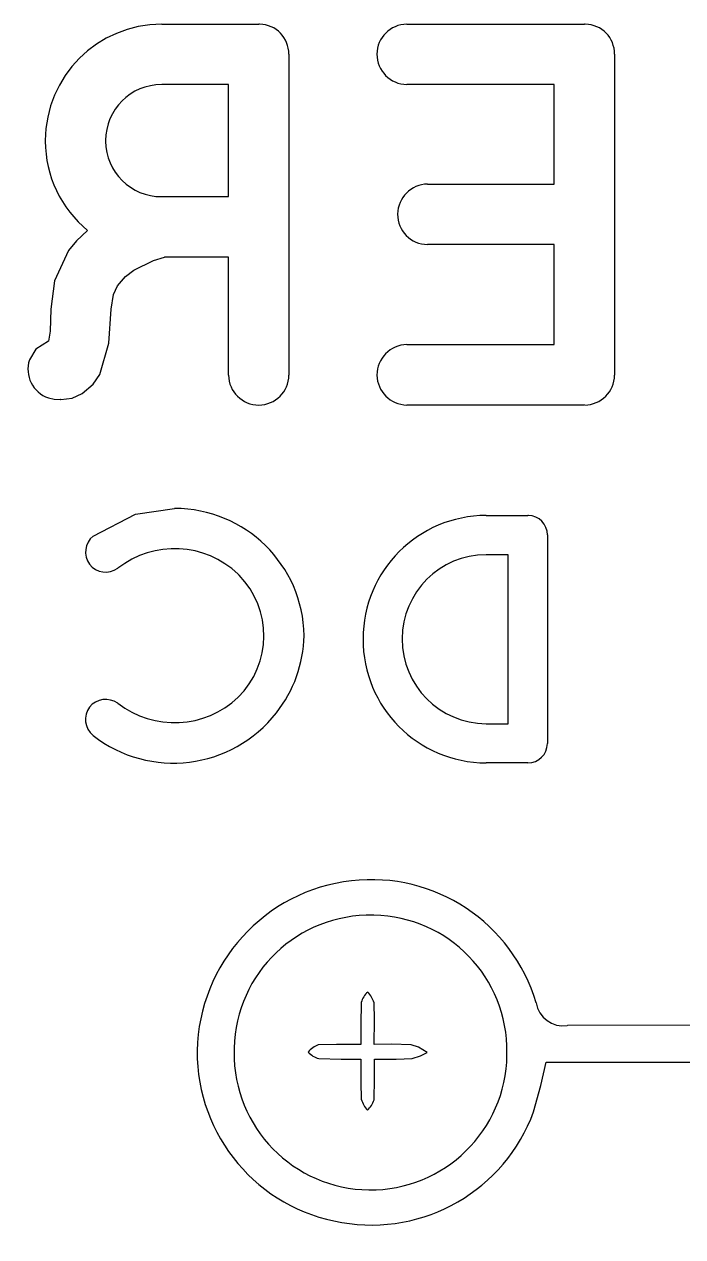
# Model space of a CAD drawing. Extents: x -144 to 693, y -254 to -25.
# Drawn here: x -108.685 to -106.08, y -242.429 to -237.634 of the extents above; entities that cross this region are included whole.
import ezdxf

# ---------------------------------------------------------------- set-up
doc = ezdxf.new("R2010")
doc.units = 0
doc.header["$MEASUREMENT"] = 0
doc.layers.add('LAYER_1', color=7, linetype='CONTINUOUS')

# ---------------------------------------------------------------- blocks, each defined once
blk = doc.blocks.new('BLOCK_442')
at = {"layer": 'LAYER_1', "color": 7}
blk.add_open_spline([(-108.413, -239.6581), (-108.4464, -239.6856), (-108.4526, -239.7345), (-108.4275, -239.7697)], degree=3, dxfattribs=at)
blk = doc.blocks.new('BLOCK_443')
at = {"layer": 'LAYER_1', "color": 7}
blk.add_open_spline([(-108.4275, -239.7697), (-108.3999, -239.8042), (-108.351, -239.811), (-108.3152, -239.7855)], degree=3, dxfattribs=at)
blk = doc.blocks.new('BLOCK_444')
at = {"layer": 'LAYER_1', "color": 7}
blk.add_open_spline([(-107.8391, -239.8089), (-107.97, -239.6836), (-108.1726, -239.6739), (-108.3152, -239.7855)], degree=3, dxfattribs=at)
blk = doc.blocks.new('BLOCK_445')
at = {"layer": 'LAYER_1', "color": 7}
blk.add_open_spline([(-107.8391, -240.2954), (-107.7047, -240.1631), (-107.7033, -239.9468), (-107.8353, -239.8124), (-107.8363, -239.811), (-107.8377, -239.8103), (-107.8391, -239.8089)], degree=3, knots=[0, 0, 0, 0, 1, 1, 1, 2, 2, 2, 2], dxfattribs=at)
blk = doc.blocks.new('BLOCK_446')
at = {"layer": 'LAYER_1', "color": 7}
blk.add_open_spline([(-108.3152, -240.3189), (-108.1726, -240.4298), (-107.97, -240.4201), (-107.8391, -240.2954)], degree=3, dxfattribs=at)
blk = doc.blocks.new('BLOCK_447')
at = {"layer": 'LAYER_1', "color": 7}
blk.add_open_spline([(-108.3152, -240.3189), (-108.351, -240.2947), (-108.3992, -240.3009), (-108.4275, -240.334)], degree=3, dxfattribs=at)
blk = doc.blocks.new('BLOCK_448')
at = {"layer": 'LAYER_1', "color": 7}
blk.add_open_spline([(-108.4275, -240.334), (-108.4526, -240.3691), (-108.4468, -240.4181), (-108.413, -240.4463)], degree=3, dxfattribs=at)
blk = doc.blocks.new('BLOCK_449')
at = {"layer": 'LAYER_1', "color": 7}
blk.add_open_spline([(-108.413, -240.4463), (-108.1884, -240.622), (-107.8632, -240.582), (-107.6875, -240.3567), (-107.6193, -240.2699), (-107.5807, -240.1631), (-107.5779, -240.0522)], degree=3, knots=[0, 0, 0, 0, 1, 1, 1, 2, 2, 2, 2], dxfattribs=at)
blk = doc.blocks.new('BLOCK_450')
at = {"layer": 'LAYER_1', "color": 7}
blk.add_open_spline([(-107.5779, -240.0522), (-107.5828, -239.7724), (-107.8108, -239.5485), (-108.0905, -239.5492)], degree=3, dxfattribs=at)
blk = doc.blocks.new('BLOCK_451')
at = {"layer": 'LAYER_1', "color": 7}
blk.add_lwpolyline([(-108.413, -239.6581), (-108.2452, -239.5712), (-108.0905, -239.5492)], dxfattribs=at)
blk = doc.blocks.new('BLOCK_590')
at = {"layer": 'LAYER_1', "color": 7}
blk.add_lwpolyline([(-106.3504, -237.7529), (-106.3504, -239.0214)], dxfattribs=at)
blk = doc.blocks.new('BLOCK_591')
at = {"layer": 'LAYER_1', "color": 7}
blk.add_open_spline([(-106.3504, -237.7529), (-106.3494, -237.6882), (-106.4011, -237.6351), (-106.4659, -237.6344), (-106.4665, -237.6344), (-106.4676, -237.6344), (-106.4686, -237.6344)], degree=3, knots=[0, 0, 0, 0, 1, 1, 1, 2, 2, 2, 2], dxfattribs=at)
blk = doc.blocks.new('BLOCK_592')
at = {"layer": 'LAYER_1', "color": 7}
blk.add_lwpolyline([(-107.1721, -237.6344), (-106.4686, -237.6344)], dxfattribs=at)
blk = doc.blocks.new('BLOCK_593')
at = {"layer": 'LAYER_1', "color": 7}
blk.add_open_spline([(-107.1721, -237.6344), (-107.2369, -237.6351), (-107.2899, -237.6875), (-107.2903, -237.7529)], degree=3, dxfattribs=at)
blk = doc.blocks.new('BLOCK_594')
at = {"layer": 'LAYER_1', "color": 7}
blk.add_open_spline([(-107.2903, -237.7529), (-107.2899, -237.8184), (-107.2376, -237.8715), (-107.1721, -237.8728)], degree=3, dxfattribs=at)
blk = doc.blocks.new('BLOCK_595')
at = {"layer": 'LAYER_1', "color": 7}
blk.add_lwpolyline([(-106.5892, -237.8728), (-107.1721, -237.8728)], dxfattribs=at)
blk = doc.blocks.new('BLOCK_596')
at = {"layer": 'LAYER_1', "color": 7}
blk.add_lwpolyline([(-106.5892, -238.2663), (-106.5892, -237.8728)], dxfattribs=at)
blk = doc.blocks.new('BLOCK_597')
at = {"layer": 'LAYER_1', "color": 7}
blk.add_lwpolyline([(-107.0901, -238.2663), (-106.5892, -238.2663)], dxfattribs=at)
blk = doc.blocks.new('BLOCK_598')
at = {"layer": 'LAYER_1', "color": 7}
blk.add_open_spline([(-107.0901, -238.2663), (-107.1549, -238.2676), (-107.2072, -238.32), (-107.2086, -238.3848)], degree=3, dxfattribs=at)
blk = doc.blocks.new('BLOCK_599')
at = {"layer": 'LAYER_1', "color": 7}
blk.add_open_spline([(-107.2086, -238.3848), (-107.209, -238.4509), (-107.1562, -238.5047), (-107.0901, -238.5053)], degree=3, dxfattribs=at)
blk = doc.blocks.new('BLOCK_600')
at = {"layer": 'LAYER_1', "color": 7}
blk.add_lwpolyline([(-106.5892, -238.5053), (-107.0901, -238.5053)], dxfattribs=at)
blk = doc.blocks.new('BLOCK_601')
at = {"layer": 'LAYER_1', "color": 7}
blk.add_lwpolyline([(-106.5892, -238.9008), (-106.5892, -238.5053)], dxfattribs=at)
blk = doc.blocks.new('BLOCK_602')
at = {"layer": 'LAYER_1', "color": 7}
blk.add_lwpolyline([(-107.1721, -238.9008), (-106.5892, -238.9008)], dxfattribs=at)
blk = doc.blocks.new('BLOCK_603')
at = {"layer": 'LAYER_1', "color": 7}
blk.add_open_spline([(-107.1721, -238.9008), (-107.2376, -238.9022), (-107.2899, -238.956), (-107.2903, -239.0214)], degree=3, dxfattribs=at)
blk = doc.blocks.new('BLOCK_604')
at = {"layer": 'LAYER_1', "color": 7}
blk.add_open_spline([(-107.2903, -239.0214), (-107.2892, -239.0862), (-107.2369, -239.1385), (-107.1721, -239.1399)], degree=3, dxfattribs=at)
blk = doc.blocks.new('BLOCK_605')
at = {"layer": 'LAYER_1', "color": 7}
blk.add_lwpolyline([(-106.4748, -239.1399), (-107.1721, -239.1399)], dxfattribs=at)
blk = doc.blocks.new('BLOCK_606')
at = {"layer": 'LAYER_1', "color": 7}
blk.add_open_spline([(-106.4748, -239.1399), (-106.4748, -239.1399), (-106.4734, -239.1392), (-106.4734, -239.1392), (-106.472, -239.1392), (-106.4714, -239.1385), (-106.4714, -239.1385)], degree=3, knots=[0, 0, 0, 0, 1, 1, 1, 2, 2, 2, 2], dxfattribs=at)
blk = doc.blocks.new('BLOCK_607')
at = {"layer": 'LAYER_1', "color": 7}
blk.add_lwpolyline([(-106.4686, -239.1399), (-106.4707, -239.1379)], dxfattribs=at)
blk = doc.blocks.new('BLOCK_608')
at = {"layer": 'LAYER_1', "color": 7}
blk.add_open_spline([(-106.4686, -239.1399), (-106.4035, -239.1399), (-106.3508, -239.0869), (-106.3504, -239.0221)], degree=3, dxfattribs=at)
blk = doc.blocks.new('BLOCK_609')
at = {"layer": 'LAYER_1', "color": 7}
blk.add_lwpolyline([(-108.4557, -239.0944), (-108.413, -239.0573), (-108.3868, -239.0194)], dxfattribs=at)
blk = doc.blocks.new('BLOCK_610')
at = {"layer": 'LAYER_1', "color": 7}
blk.add_lwpolyline([(-108.3868, -239.0194), (-108.3503, -238.896), (-108.342, -238.761)], dxfattribs=at)
blk = doc.blocks.new('BLOCK_611')
at = {"layer": 'LAYER_1', "color": 7}
blk.add_lwpolyline([(-108.342, -238.761), (-108.3321, -238.7031), (-108.3159, -238.6686)], dxfattribs=at)
blk = doc.blocks.new('BLOCK_612')
at = {"layer": 'LAYER_1', "color": 7}
blk.add_lwpolyline([(-108.3159, -238.6686), (-108.2842, -238.6314), (-108.2514, -238.6066)], dxfattribs=at)
blk = doc.blocks.new('BLOCK_613')
at = {"layer": 'LAYER_1', "color": 7}
blk.add_lwpolyline([(-108.2514, -238.6066), (-108.1739, -238.5681), (-108.1309, -238.555)], dxfattribs=at)
blk = doc.blocks.new('BLOCK_614')
at = {"layer": 'LAYER_1', "color": 7}
blk.add_lwpolyline([(-107.8773, -238.555), (-108.1309, -238.555)], dxfattribs=at)
blk = doc.blocks.new('BLOCK_615')
at = {"layer": 'LAYER_1', "color": 7}
blk.add_lwpolyline([(-107.8773, -239.0214), (-107.8773, -238.555)], dxfattribs=at)
blk = doc.blocks.new('BLOCK_616')
at = {"layer": 'LAYER_1', "color": 7}
blk.add_open_spline([(-107.8773, -239.0214), (-107.8763, -239.0876), (-107.8225, -239.1399), (-107.7571, -239.1399)], degree=3, dxfattribs=at)
blk = doc.blocks.new('BLOCK_617')
at = {"layer": 'LAYER_1', "color": 7}
blk.add_open_spline([(-107.7571, -239.1399), (-107.6916, -239.1399), (-107.6386, -239.0869), (-107.6386, -239.0221)], degree=3, dxfattribs=at)
blk = doc.blocks.new('BLOCK_618')
at = {"layer": 'LAYER_1', "color": 7}
blk.add_lwpolyline([(-107.6386, -237.7529), (-107.6386, -239.0214)], dxfattribs=at)
blk = doc.blocks.new('BLOCK_619')
at = {"layer": 'LAYER_1', "color": 7}
blk.add_open_spline([(-107.6386, -237.7529), (-107.6379, -237.6882), (-107.6895, -237.6351), (-107.754, -237.6344), (-107.755, -237.6344), (-107.7557, -237.6344), (-107.7571, -237.6344)], degree=3, knots=[0, 0, 0, 0, 1, 1, 1, 2, 2, 2, 2], dxfattribs=at)
blk = doc.blocks.new('BLOCK_620')
at = {"layer": 'LAYER_1', "color": 7}
blk.add_lwpolyline([(-108.1416, -237.6344), (-107.7571, -237.6344)], dxfattribs=at)
blk = doc.blocks.new('BLOCK_621')
at = {"layer": 'LAYER_1', "color": 7}
blk.add_open_spline([(-108.1416, -237.6344), (-108.3958, -237.6344), (-108.6018, -237.8397), (-108.6018, -238.094), (-108.6018, -238.0947), (-108.6018, -238.0961), (-108.6018, -238.0967)], degree=3, knots=[0, 0, 0, 0, 1, 1, 1, 2, 2, 2, 2], dxfattribs=at)
blk = doc.blocks.new('BLOCK_622')
at = {"layer": 'LAYER_1', "color": 7}
blk.add_open_spline([(-108.6018, -238.0967), (-108.6018, -238.2332), (-108.5405, -238.3627), (-108.4344, -238.4495)], degree=3, dxfattribs=at)
blk = doc.blocks.new('BLOCK_623')
at = {"layer": 'LAYER_1', "color": 7}
blk.add_lwpolyline([(-108.4344, -238.4495), (-108.4788, -238.4902), (-108.5095, -238.5288)], dxfattribs=at)
blk = doc.blocks.new('BLOCK_624')
at = {"layer": 'LAYER_1', "color": 7}
blk.add_lwpolyline([(-108.5095, -238.5288), (-108.5653, -238.6487), (-108.5804, -238.761)], dxfattribs=at)
blk = doc.blocks.new('BLOCK_625')
at = {"layer": 'LAYER_1', "color": 7}
blk.add_lwpolyline([(-108.5804, -238.761), (-108.5832, -238.8478), (-108.5891, -238.8877)], dxfattribs=at)
blk = doc.blocks.new('BLOCK_626')
at = {"layer": 'LAYER_1', "color": 7}
blk.add_lwpolyline([(-108.5891, -238.8877), (-108.639, -238.9195), (-108.6645, -238.9615)], dxfattribs=at)
blk = doc.blocks.new('BLOCK_627')
at = {"layer": 'LAYER_1', "color": 7}
blk.add_open_spline([(-108.6645, -238.9615), (-108.6852, -239.0235), (-108.6514, -239.091), (-108.5894, -239.1117)], degree=3, dxfattribs=at)
blk = doc.blocks.new('BLOCK_628')
at = {"layer": 'LAYER_1', "color": 7}
blk.add_lwpolyline([(-108.5891, -239.1117), (-108.5674, -239.1165), (-108.5419, -239.1179)], dxfattribs=at)
blk = doc.blocks.new('BLOCK_629')
at = {"layer": 'LAYER_1', "color": 7}
blk.add_lwpolyline([(-108.5398, -239.1179), (-108.5419, -239.1179)], dxfattribs=at)
blk = doc.blocks.new('BLOCK_630')
at = {"layer": 'LAYER_1', "color": 7}
blk.add_lwpolyline([(-108.5398, -239.1179), (-108.4957, -239.1124), (-108.4557, -239.0944)], dxfattribs=at)
blk = doc.blocks.new('BLOCK_699')
at = {"layer": 'LAYER_1', "color": 7}
blk.add_open_spline([(-106.6602, -241.5039), (-106.6512, -241.5625), (-106.5961, -241.6025), (-106.5372, -241.5935)], degree=3, dxfattribs=at)
blk = doc.blocks.new('BLOCK_700')
at = {"layer": 'LAYER_1', "color": 7}
blk.add_open_spline([(-106.6602, -241.5039), (-106.7545, -241.187), (-107.0622, -240.9837), (-107.3905, -241.021)], degree=3, dxfattribs=at)
blk = doc.blocks.new('BLOCK_701')
at = {"layer": 'LAYER_1', "color": 7}
blk.add_open_spline([(-107.3905, -241.021), (-107.7336, -241.0602), (-107.9948, -241.3476), (-108.001, -241.6934)], degree=3, dxfattribs=at)
blk = doc.blocks.new('BLOCK_702')
at = {"layer": 'LAYER_1', "color": 7}
blk.add_open_spline([(-108.001, -241.6934), (-108.0037, -242.0297), (-107.7612, -242.3177), (-107.4291, -242.3721)], degree=3, dxfattribs=at)
blk = doc.blocks.new('BLOCK_703')
at = {"layer": 'LAYER_1', "color": 7}
blk.add_open_spline([(-107.4291, -242.3721), (-107.1039, -242.4286), (-106.7845, -242.2446), (-106.6702, -241.9346)], degree=3, dxfattribs=at)
blk = doc.blocks.new('BLOCK_704')
at = {"layer": 'LAYER_1', "color": 7}
blk.add_lwpolyline([(-106.6702, -241.9346), (-106.6419, -241.8312), (-106.6209, -241.7389)], dxfattribs=at)
blk = doc.blocks.new('BLOCK_705')
at = {"layer": 'LAYER_1', "color": 7}
blk.add_lwpolyline([(-106.6209, -241.7389), (-106.5706, -241.7389), (-106.5485, -241.7389), (-106.5265, -241.7389), (-106.3949, -241.7389), (-105.3266, -241.7382)], dxfattribs=at)
blk = doc.blocks.new('BLOCK_712')
at = {"layer": 'LAYER_1', "color": 7}
blk.add_lwpolyline([(-105.2897, -241.5908), (-105.9884, -241.5921), (-106.5368, -241.5935)], dxfattribs=at)
blk = doc.blocks.new('BLOCK_787')
at = {"layer": 'LAYER_1', "color": 7}
blk.add_open_spline([(-106.6161, -239.6539), (-106.6154, -239.6119), (-106.6491, -239.5775), (-106.6911, -239.5768), (-106.6919, -239.5768), (-106.6925, -239.5768), (-106.6929, -239.5768)], degree=3, knots=[0, 0, 0, 0, 1, 1, 1, 2, 2, 2, 2], dxfattribs=at)
blk = doc.blocks.new('BLOCK_788')
at = {"layer": 'LAYER_1', "color": 7}
blk.add_lwpolyline([(-106.8579, -239.5768), (-106.6929, -239.5768)], dxfattribs=at)
blk = doc.blocks.new('BLOCK_789')
at = {"layer": 'LAYER_1', "color": 7}
blk.add_open_spline([(-106.8579, -239.5768), (-107.127, -239.5768), (-107.3451, -239.7952), (-107.3451, -240.0646)], degree=3, dxfattribs=at)
blk = doc.blocks.new('BLOCK_790')
at = {"layer": 'LAYER_1', "color": 7}
blk.add_open_spline([(-107.3451, -240.0646), (-107.3464, -240.3347), (-107.1283, -240.5538), (-106.8586, -240.5552)], degree=3, dxfattribs=at)
blk = doc.blocks.new('BLOCK_791')
at = {"layer": 'LAYER_1', "color": 7}
blk.add_lwpolyline([(-106.6929, -240.5552), (-106.8579, -240.5552)], dxfattribs=at)
blk = doc.blocks.new('BLOCK_792')
at = {"layer": 'LAYER_1', "color": 7}
blk.add_open_spline([(-106.6929, -240.5552), (-106.6505, -240.5552), (-106.6161, -240.5207), (-106.6161, -240.4787)], degree=3, dxfattribs=at)
blk = doc.blocks.new('BLOCK_793')
at = {"layer": 'LAYER_1', "color": 7}
blk.add_lwpolyline([(-106.6161, -239.6539), (-106.6161, -240.478)], dxfattribs=at)
blk = doc.blocks.new('BLOCK_911')
at = {"layer": 'LAYER_1', "color": 7}
blk.add_lwpolyline([(-107.3533, -241.6686), (-107.4505, -241.6679), (-107.5221, -241.67)], dxfattribs=at)
blk = doc.blocks.new('BLOCK_912')
at = {"layer": 'LAYER_1', "color": 7}
blk.add_open_spline([(-107.5221, -241.67), (-107.538, -241.6755), (-107.5514, -241.6852), (-107.5621, -241.6983)], degree=3, dxfattribs=at)
blk = doc.blocks.new('BLOCK_913')
at = {"layer": 'LAYER_1', "color": 7}
blk.add_open_spline([(-107.5621, -241.6983), (-107.551, -241.7107), (-107.5366, -241.7196), (-107.5201, -241.7244)], degree=3, dxfattribs=at)
blk = doc.blocks.new('BLOCK_914')
at = {"layer": 'LAYER_1', "color": 7}
blk.add_lwpolyline([(-107.5201, -241.7244), (-107.4319, -241.7258), (-107.3533, -241.7258)], dxfattribs=at)
blk = doc.blocks.new('BLOCK_915')
at = {"layer": 'LAYER_1', "color": 7}
blk.add_lwpolyline([(-107.3533, -241.7258), (-107.354, -241.8175), (-107.3519, -241.885)], dxfattribs=at)
blk = doc.blocks.new('BLOCK_916')
at = {"layer": 'LAYER_1', "color": 7}
blk.add_open_spline([(-107.3519, -241.885), (-107.3471, -241.9008), (-107.3388, -241.916), (-107.3278, -241.9284)], degree=3, dxfattribs=at)
blk = doc.blocks.new('BLOCK_917')
at = {"layer": 'LAYER_1', "color": 7}
blk.add_open_spline([(-107.3278, -241.9284), (-107.3151, -241.9174), (-107.3061, -241.9029), (-107.3016, -241.8871)], degree=3, dxfattribs=at)
blk = doc.blocks.new('BLOCK_918')
at = {"layer": 'LAYER_1', "color": 7}
blk.add_lwpolyline([(-107.3016, -241.8871), (-107.2999, -241.8023), (-107.3003, -241.7258)], dxfattribs=at)
blk = doc.blocks.new('BLOCK_919')
at = {"layer": 'LAYER_1', "color": 7}
blk.add_lwpolyline([(-107.3003, -241.7258), (-107.2141, -241.7265), (-107.1507, -241.7244)], dxfattribs=at)
blk = doc.blocks.new('BLOCK_920')
at = {"layer": 'LAYER_1', "color": 7}
blk.add_lwpolyline([(-107.1507, -241.7244), (-107.1177, -241.7127), (-107.0918, -241.6996)], dxfattribs=at)
blk = doc.blocks.new('BLOCK_921')
at = {"layer": 'LAYER_1', "color": 7}
blk.add_lwpolyline([(-107.0918, -241.6996), (-107.1263, -241.679), (-107.1542, -241.6693)], dxfattribs=at)
blk = doc.blocks.new('BLOCK_922')
at = {"layer": 'LAYER_1', "color": 7}
blk.add_lwpolyline([(-107.1542, -241.6693), (-107.2324, -241.6666), (-107.3006, -241.6679)], dxfattribs=at)
blk = doc.blocks.new('BLOCK_923')
at = {"layer": 'LAYER_1', "color": 7}
blk.add_lwpolyline([(-107.3006, -241.6679), (-107.2999, -241.5715), (-107.3016, -241.5033)], dxfattribs=at)
blk = doc.blocks.new('BLOCK_924')
at = {"layer": 'LAYER_1', "color": 7}
blk.add_open_spline([(-107.3016, -241.5033), (-107.3065, -241.4874), (-107.3147, -241.4729), (-107.3264, -241.4612)], degree=3, dxfattribs=at)
blk = doc.blocks.new('BLOCK_925')
at = {"layer": 'LAYER_1', "color": 7}
blk.add_open_spline([(-107.3264, -241.4612), (-107.3388, -241.4716), (-107.3478, -241.486), (-107.3519, -241.5019)], degree=3, dxfattribs=at)
blk = doc.blocks.new('BLOCK_926')
at = {"layer": 'LAYER_1', "color": 7}
blk.add_lwpolyline([(-107.3519, -241.5019), (-107.3537, -241.5901), (-107.3533, -241.6686)], dxfattribs=at)
blk = doc.blocks.new('BLOCK_927')
at = {"layer": 'LAYER_1', "color": 7}
blk.add_open_spline([(-106.7759, -241.701), (-106.7711, -241.4054), (-107.0067, -241.1622), (-107.3023, -241.1574), (-107.303, -241.1574), (-107.304, -241.1574), (-107.3051, -241.1574)], degree=3, knots=[0, 0, 0, 0, 1, 1, 1, 2, 2, 2, 2], dxfattribs=at)
blk = doc.blocks.new('BLOCK_928')
at = {"layer": 'LAYER_1', "color": 7}
blk.add_open_spline([(-107.3051, -241.1574), (-107.6021, -241.1505), (-107.8484, -241.3854), (-107.8549, -241.6824), (-107.8552, -241.6879), (-107.8552, -241.6927), (-107.8552, -241.6976)], degree=3, knots=[0, 0, 0, 0, 1, 1, 1, 2, 2, 2, 2], dxfattribs=at)
blk = doc.blocks.new('BLOCK_929')
at = {"layer": 'LAYER_1', "color": 7}
blk.add_open_spline([(-107.8552, -241.6976), (-107.8583, -241.9959), (-107.6196, -242.2398), (-107.3216, -242.2433), (-107.0236, -242.2467), (-106.7793, -242.0076), (-106.7759, -241.71), (-106.7759, -241.7072), (-106.7759, -241.7045), (-106.7759, -241.701)], degree=3, knots=[0, 0, 0, 0, 1, 1, 1, 2, 2, 2, 3, 3, 3, 3], dxfattribs=at)
blk = doc.blocks.new('BLOCK_930')
at = {"layer": 'LAYER_1', "color": 7}
blk.add_open_spline([(-108.3634, -238.0967), (-108.3627, -238.2187), (-108.2635, -238.3166), (-108.1416, -238.3159)], degree=3, dxfattribs=at)
blk = doc.blocks.new('BLOCK_931')
at = {"layer": 'LAYER_1', "color": 7}
blk.add_lwpolyline([(-108.1416, -238.3159), (-107.8773, -238.3159)], dxfattribs=at)
blk = doc.blocks.new('BLOCK_932')
at = {"layer": 'LAYER_1', "color": 7}
blk.add_lwpolyline([(-107.8773, -238.3159), (-107.8773, -237.8728)], dxfattribs=at)
blk = doc.blocks.new('BLOCK_933')
at = {"layer": 'LAYER_1', "color": 7}
blk.add_lwpolyline([(-107.8773, -237.8728), (-108.1416, -237.8728)], dxfattribs=at)
blk = doc.blocks.new('BLOCK_934')
at = {"layer": 'LAYER_1', "color": 7}
blk.add_open_spline([(-108.1416, -237.8728), (-108.2642, -237.8728), (-108.3634, -237.972), (-108.3634, -238.0947), (-108.3634, -238.0954), (-108.3634, -238.0961), (-108.3634, -238.0967)], degree=3, knots=[0, 0, 0, 0, 1, 1, 1, 2, 2, 2, 2], dxfattribs=at)
blk = doc.blocks.new('BLOCK_961')
at = {"layer": 'LAYER_1', "color": 7}
blk.add_open_spline([(-107.1904, -240.0646), (-107.191, -240.2493), (-107.0419, -240.3995), (-106.8579, -240.4001)], degree=3, dxfattribs=at)
blk = doc.blocks.new('BLOCK_962')
at = {"layer": 'LAYER_1', "color": 7}
blk.add_lwpolyline([(-106.8579, -240.4001), (-106.7711, -240.4001)], dxfattribs=at)
blk = doc.blocks.new('BLOCK_963')
at = {"layer": 'LAYER_1', "color": 7}
blk.add_lwpolyline([(-106.7711, -240.4001), (-106.7711, -239.7318)], dxfattribs=at)
blk = doc.blocks.new('BLOCK_964')
at = {"layer": 'LAYER_1', "color": 7}
blk.add_lwpolyline([(-106.7711, -239.7318), (-106.8579, -239.7318)], dxfattribs=at)
blk = doc.blocks.new('BLOCK_965')
at = {"layer": 'LAYER_1', "color": 7}
blk.add_open_spline([(-106.8579, -239.7318), (-107.0412, -239.7318), (-107.19, -239.8806), (-107.1904, -240.0639)], degree=3, dxfattribs=at)

msp = doc.modelspace()

# ---------------------------------------------------------------- block references
at = {"layer": 'LAYER_1'}
for name in ['BLOCK_621', 'BLOCK_620', 'BLOCK_619', 'BLOCK_593', 'BLOCK_592', 'BLOCK_591', 'BLOCK_618', 'BLOCK_594', 'BLOCK_590', 'BLOCK_934', 'BLOCK_933', 'BLOCK_932', 'BLOCK_595', 'BLOCK_596', 'BLOCK_622', 'BLOCK_930', 'BLOCK_598', 'BLOCK_597', 'BLOCK_931', 'BLOCK_599', 'BLOCK_623', 'BLOCK_600', 'BLOCK_601', 'BLOCK_624', 'BLOCK_613', 'BLOCK_614', 'BLOCK_615', 'BLOCK_612', 'BLOCK_611', 'BLOCK_625', 'BLOCK_610', 'BLOCK_626', 'BLOCK_603', 'BLOCK_602', 'BLOCK_627', 'BLOCK_609', 'BLOCK_616', 'BLOCK_617', 'BLOCK_604', 'BLOCK_608', 'BLOCK_628', 'BLOCK_629', 'BLOCK_630', 'BLOCK_605', 'BLOCK_606', 'BLOCK_607', 'BLOCK_451', 'BLOCK_450', 'BLOCK_789', 'BLOCK_788', 'BLOCK_787', 'BLOCK_442', 'BLOCK_793', 'BLOCK_444', 'BLOCK_965', 'BLOCK_964', 'BLOCK_963', 'BLOCK_443', 'BLOCK_445', 'BLOCK_449', 'BLOCK_790', 'BLOCK_961', 'BLOCK_447', 'BLOCK_446', 'BLOCK_448', 'BLOCK_962', 'BLOCK_792', 'BLOCK_791', 'BLOCK_700', 'BLOCK_701', 'BLOCK_928', 'BLOCK_927', 'BLOCK_925', 'BLOCK_924', 'BLOCK_926', 'BLOCK_923', 'BLOCK_699', 'BLOCK_712', 'BLOCK_912', 'BLOCK_911', 'BLOCK_922', 'BLOCK_921', 'BLOCK_702', 'BLOCK_929', 'BLOCK_913', 'BLOCK_920', 'BLOCK_914', 'BLOCK_915', 'BLOCK_918', 'BLOCK_919', 'BLOCK_704', 'BLOCK_705', 'BLOCK_916', 'BLOCK_917', 'BLOCK_703']:
    msp.add_blockref(name, (0, 0), dxfattribs=at)

doc.saveas('drawing.dxf')
